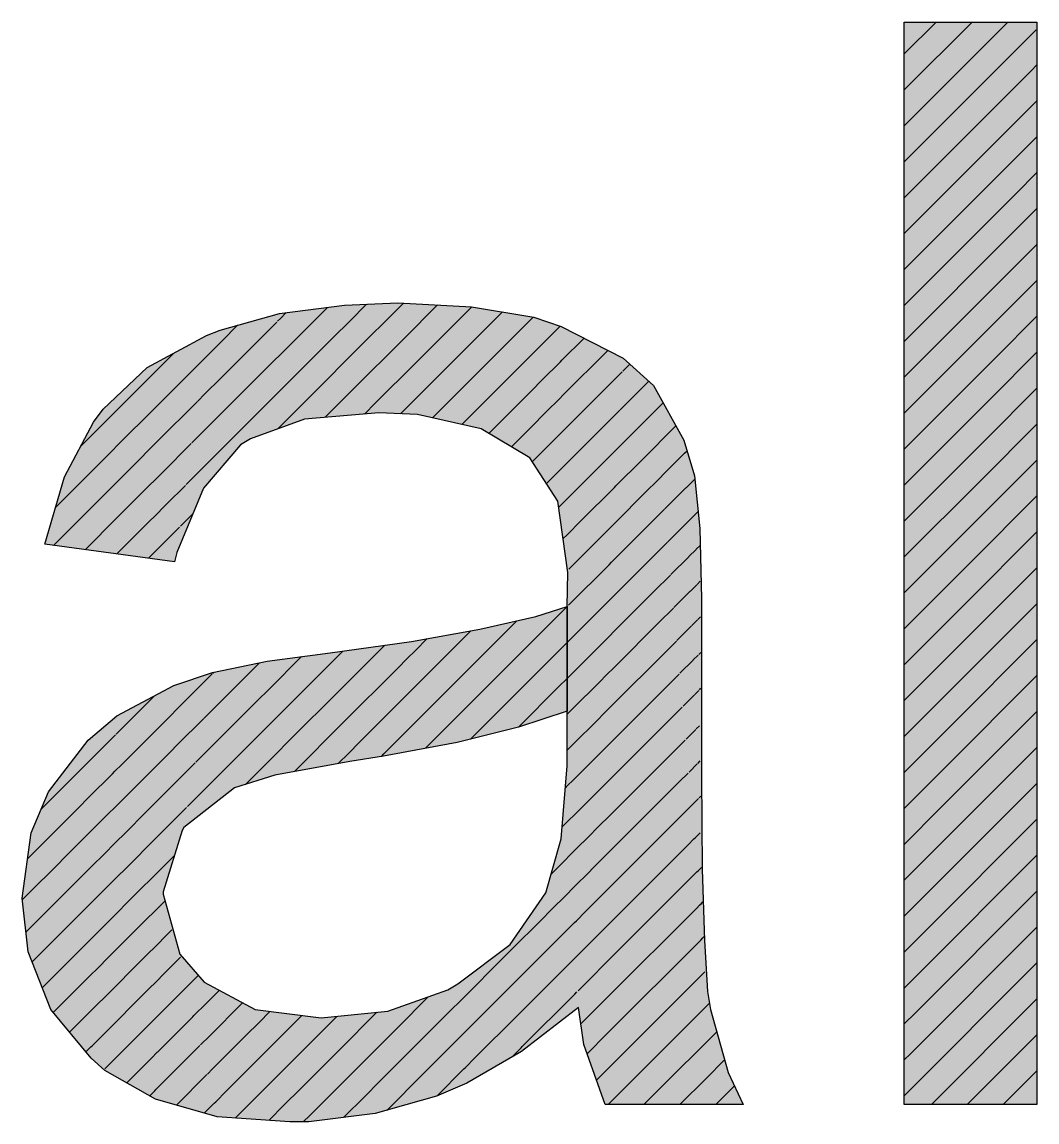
# Model space of a CAD drawing. Extents: x 0 to 13080, y 0 to 6750.
# Drawn here: x 12433.27 to 12448.25, y 1023.24 to 1039.48 of the extents above; entities that cross this region are included whole.
import ezdxf

# ---------------------------------------------------------------- set-up
doc = ezdxf.new("R2010")
doc.units = 0
doc.header["$MEASUREMENT"] = 0
doc.layers.add('MTH-CARIMBO-TXT1', color=1, linetype='CONTINUOUS')

msp = doc.modelspace()

# ---------------------------------------------------------------- linework, layer by layer
at = {"layer": 'MTH-CARIMBO-TXT1', "linetype": 'Continuous'}
for p, q in [((12446.287433, 1037.948273), (12447.820263, 1039.481103)), ((12446.287433, 1038.478603), (12447.289933, 1039.481103)), ((12446.287433, 1039.008933), (12446.759603, 1039.481103)), ((12446.287433, 1037.417943), (12448.234246, 1039.364755)), ((12446.287433, 1036.887613), (12448.160059, 1038.760238)), ((12448.160059, 1038.760238), (12448.248524, 1038.848704)), ((12448.085872, 1038.155722), (12448.248524, 1038.318374)), ((12446.287433, 1036.357283), (12448.085872, 1038.155722)), ((12448.011685, 1037.551205), (12448.248524, 1037.788043)), ((12446.287433, 1035.826953), (12448.011685, 1037.551205)), ((12447.937498, 1036.946688), (12448.248524, 1037.257713)), ((12446.287433, 1035.296622), (12447.937498, 1036.946688)), ((12447.863311, 1036.342171), (12448.248524, 1036.727383)), ((12446.287433, 1034.766292), (12447.863311, 1036.342171)), ((12447.789124, 1035.737654), (12448.248524, 1036.197053)), ((12446.287433, 1034.235962), (12447.789124, 1035.737654)), ((12447.714938, 1035.133137), (12448.248524, 1035.666723)), ((12438.826117, 1035.259928), (12438.896667, 1035.330477)), ((12437.081664, 1035.106465), (12437.166075, 1035.190876)), ((12437.183413, 1034.677884), (12437.774186, 1035.268657)), ((12438.1027, 1035.066841), (12438.350855, 1035.314996)), ((12438.23032, 1034.66413), (12438.794519, 1035.228329)), ((12438.794519, 1035.228329), (12438.826117, 1035.259928)), ((12438.90582, 1034.8093), (12439.401, 1035.304481)), ((12438.985523, 1034.358673), (12439.894144, 1035.267295)), ((12439.939931, 1034.782751), (12440.357769, 1035.200589)), ((12436.218773, 1034.773904), (12436.449165, 1035.004296)), ((12436.299216, 1034.324017), (12437.027746, 1035.052547)), ((12437.03825, 1035.063051), (12437.081664, 1035.106465)), ((12437.859823, 1034.823964), (12438.1027, 1035.066841)), ((12439.979553, 1034.292043), (12440.810759, 1035.123249)), ((12446.287433, 1033.705632), (12447.714938, 1035.133137)), ((12447.640751, 1034.52862), (12448.248524, 1035.136393)), ((12440.879629, 1034.661789), (12441.209486, 1034.991646)), ((12436.06245, 1034.617581), (12436.218773, 1034.773904)), ((12436.879569, 1034.37404), (12437.183413, 1034.677884)), ((12437.285163, 1034.249304), (12437.859823, 1034.823964)), ((12438.684033, 1034.587514), (12438.90582, 1034.8093)), ((12439.363814, 1034.206635), (12439.939931, 1034.782751)), ((12441.23609, 1034.48792), (12441.561694, 1034.813524)), ((12435.137255, 1034.222716), (12435.509125, 1034.594586)), ((12435.940131, 1034.495262), (12435.982632, 1034.537763)), ((12435.982632, 1034.537763), (12436.06245, 1034.617581)), ((12437.570055, 1034.003866), (12438.23032, 1034.66413)), ((12438.357939, 1034.26142), (12438.684033, 1034.587514)), ((12440.357971, 1034.140131), (12440.804321, 1034.586481)), ((12440.804321, 1034.586481), (12440.879629, 1034.661789)), ((12441.250423, 1033.971923), (12441.912396, 1034.633896)), ((12446.287433, 1033.175302), (12447.640751, 1034.52862)), ((12447.566564, 1033.924103), (12448.248524, 1034.606063)), ((12435.202638, 1033.757769), (12435.938226, 1034.493357)), ((12436.806051, 1034.300521), (12436.879569, 1034.37404)), ((12438.573548, 1033.946698), (12438.985523, 1034.358673)), ((12440.941565, 1034.193396), (12441.213129, 1034.464959)), ((12441.213129, 1034.464959), (12441.23609, 1034.48792)), ((12442.136511, 1034.32768), (12442.162791, 1034.353961)), ((12442.162791, 1034.353961), (12442.238203, 1034.429373)), ((12434.533558, 1033.619019), (12435.137255, 1034.222716)), ((12435.971864, 1033.996665), (12436.188719, 1034.21352)), ((12436.188719, 1034.21352), (12436.299216, 1034.324017)), ((12436.379659, 1033.87413), (12436.806051, 1034.300521)), ((12436.720887, 1033.685028), (12437.285163, 1034.249304)), ((12437.741851, 1033.645332), (12438.357939, 1034.26142)), ((12439.065225, 1033.908046), (12439.363814, 1034.206635)), ((12439.325045, 1033.637536), (12439.979553, 1034.292043)), ((12440.789589, 1034.041419), (12440.941565, 1034.193396)), ((12441.264756, 1033.455926), (12442.076703, 1034.267873)), ((12442.076703, 1034.267873), (12442.127455, 1034.318625)), ((12440.019175, 1033.801335), (12440.357971, 1034.140131)), ((12440.156727, 1033.408557), (12440.789589, 1034.041419)), ((12442.225084, 1033.885924), (12442.517324, 1034.178164)), ((12447.492377, 1033.319586), (12448.248524, 1034.075733)), ((12435.268021, 1033.292822), (12435.851219, 1033.87602)), ((12435.856395, 1033.881196), (12435.971864, 1033.996665)), ((12436.314988, 1033.809459), (12436.379659, 1033.87413)), ((12437.386912, 1033.820723), (12437.570055, 1034.003866)), ((12438.485559, 1033.858709), (12438.573548, 1033.946698)), ((12438.854455, 1033.697276), (12439.065225, 1033.908046)), ((12441.003502, 1033.725002), (12441.203743, 1033.925243)), ((12441.203743, 1033.925243), (12441.250423, 1033.971923)), ((12442.123238, 1033.784078), (12442.225084, 1033.885924)), ((12446.287433, 1032.644972), (12447.566564, 1033.924103)), ((12434.702545, 1033.257676), (12435.202638, 1033.757769)), ((12435.961096, 1033.455567), (12436.314988, 1033.809459)), ((12437.043099, 1033.47691), (12437.386912, 1033.820723)), ((12438.319322, 1033.692472), (12438.485559, 1033.858709)), ((12439.757547, 1033.539708), (12440.019175, 1033.801335)), ((12440.774858, 1033.496358), (12441.003502, 1033.725002)), ((12441.891468, 1033.552308), (12442.088147, 1033.748987)), ((12442.097502, 1033.758342), (12442.123238, 1033.784078)), ((12442.287377, 1033.417887), (12442.62152, 1033.75203)), ((12442.622408, 1033.752918), (12442.729887, 1033.860397)), ((12434.381971, 1033.467432), (12434.533558, 1033.619019)), ((12436.460103, 1033.424244), (12436.584355, 1033.548496)), ((12436.584355, 1033.548496), (12436.720887, 1033.685028)), ((12441.27909, 1032.939929), (12441.891468, 1033.552308)), ((12447.41819, 1032.715069), (12448.248524, 1033.545403)), ((12434.128302, 1033.213763), (12434.381971, 1033.467432)), ((12435.772659, 1033.26713), (12435.961096, 1033.455567)), ((12435.950328, 1032.914468), (12436.441257, 1033.405398)), ((12436.441257, 1033.405398), (12436.460103, 1033.424244)), ((12440.489483, 1033.210983), (12440.774858, 1033.496358)), ((12441.065438, 1033.256608), (12441.194357, 1033.385527)), ((12441.194357, 1033.385527), (12441.264756, 1033.455926)), ((12442.109966, 1033.240476), (12442.287377, 1033.417887)), ((12442.666935, 1033.267114), (12442.919291, 1033.51947)), ((12434.576972, 1033.132103), (12434.702545, 1033.257676)), ((12434.871531, 1032.896332), (12435.268021, 1033.292822)), ((12435.333404, 1032.827875), (12435.764212, 1033.258682)), ((12440.800073, 1032.991243), (12441.065438, 1033.256608)), ((12442.065134, 1033.195644), (12442.109966, 1033.240476)), ((12442.34967, 1032.949849), (12442.66485, 1033.26503)), ((12446.287433, 1032.114642), (12447.492377, 1033.319586)), ((12434.073939, 1032.62907), (12434.576972, 1033.132103)), ((12441.706233, 1032.836743), (12442.048839, 1033.179348)), ((12442.048839, 1033.179348), (12442.065134, 1033.195644)), ((12442.711461, 1032.781311), (12443.045457, 1033.115307)), ((12443.045734, 1033.115583), (12443.083296, 1033.153145)), ((12434.771973, 1032.796774), (12434.871531, 1032.896332)), ((12435.688922, 1032.653063), (12435.950328, 1032.914468)), ((12441.18497, 1032.84581), (12441.27909, 1032.939929)), ((12442.096694, 1032.696874), (12442.34967, 1032.949849)), ((12447.344003, 1032.110552), (12448.248524, 1033.015073)), ((12434.373153, 1032.397954), (12434.771973, 1032.796774)), ((12435.040518, 1032.534988), (12435.333404, 1032.827875)), ((12441.00882, 1032.66966), (12441.127375, 1032.788214)), ((12441.127375, 1032.788214), (12441.18497, 1032.84581)), ((12441.293423, 1032.423933), (12441.706233, 1032.836743)), ((12442.411962, 1032.481812), (12442.70818, 1032.778029)), ((12443.067343, 1032.606862), (12443.195379, 1032.734898)), ((12433.761234, 1032.316365), (12434.073939, 1032.62907)), ((12435.398787, 1032.362928), (12435.677204, 1032.641345)), ((12441.520998, 1032.121178), (12442.00953, 1032.60971)), ((12442.00953, 1032.60971), (12442.032767, 1032.632946)), ((12442.032767, 1032.632946), (12442.096694, 1032.696874)), ((12442.755988, 1032.295507), (12443.06633, 1032.60585)), ((12446.287433, 1031.584312), (12447.41819, 1032.715069)), ((12434.672366, 1032.166837), (12434.966974, 1032.461445)), ((12434.966974, 1032.461445), (12435.040518, 1032.534988)), ((12441.189791, 1032.320301), (12441.293423, 1032.423933)), ((12442.083422, 1032.153272), (12442.411962, 1032.481812)), ((12447.269816, 1031.506035), (12448.248524, 1032.484743)), ((12433.729289, 1031.75409), (12434.373153, 1032.397954)), ((12435.209504, 1032.173645), (12435.398787, 1032.362928)), ((12442.474255, 1032.013775), (12442.751509, 1032.291029)), ((12443.207346, 1032.216535), (12443.247572, 1032.256761)), ((12434.196745, 1031.691216), (12434.672366, 1032.166837)), ((12434.97158, 1031.93572), (12435.161976, 1032.126116)), ((12435.161976, 1032.126116), (12435.209504, 1032.173645)), ((12435.605186, 1032.038997), (12435.788269, 1032.22208)), ((12441.307756, 1031.907936), (12441.520998, 1032.121178)), ((12442.000399, 1032.070249), (12442.083422, 1032.153272)), ((12442.800514, 1031.809704), (12443.087203, 1032.096393)), ((12443.088952, 1032.098142), (12443.205423, 1032.214612)), ((12446.287433, 1031.053982), (12447.344003, 1032.110552)), ((12434.664201, 1031.628342), (12434.97158, 1031.93572)), ((12435.46417, 1031.897981), (12435.590197, 1032.024008)), ((12441.335763, 1031.405613), (12441.970222, 1032.040071)), ((12441.970222, 1032.040071), (12442.000399, 1032.070249)), ((12442.07015, 1031.60967), (12442.474255, 1032.013775)), ((12447.19563, 1030.901518), (12448.248524, 1031.954412)), ((12435.270793, 1031.704604), (12435.356977, 1031.790787)), ((12435.356977, 1031.790787), (12435.378491, 1031.812301)), ((12435.378491, 1031.812301), (12435.46417, 1031.897981)), ((12441.254224, 1031.854404), (12441.307756, 1031.907936)), ((12442.536548, 1031.545737), (12442.794839, 1031.804028)), ((12443.21916, 1031.698019), (12443.274509, 1031.753369)), ((12435.131657, 1031.565468), (12435.270793, 1031.704604)), ((12441.968031, 1031.507551), (12442.07015, 1031.60967)), ((12443.110562, 1031.589421), (12443.215467, 1031.694326)), ((12441.334853, 1030.874373), (12441.930913, 1031.470433)), ((12441.930913, 1031.470433), (12441.968031, 1031.507551)), ((12442.056878, 1031.066068), (12442.536548, 1031.545737)), ((12442.845041, 1031.3239), (12443.108076, 1031.586936)), ((12446.287433, 1030.523652), (12447.269816, 1031.506035)), ((12442.598841, 1031.0777), (12442.838168, 1031.317028)), ((12447.121443, 1030.297001), (12448.248524, 1031.424082)), ((12443.132171, 1031.0807), (12443.225511, 1031.17404)), ((12443.230974, 1031.179504), (12443.277743, 1031.226272)), ((12441.891605, 1030.900794), (12441.935664, 1030.944853)), ((12441.935664, 1030.944853), (12442.056878, 1031.066068)), ((12442.043606, 1030.522465), (12442.598841, 1031.0777)), ((12442.889567, 1030.838096), (12443.128949, 1031.077479)), ((12440.930135, 1030.469654), (12441.31321, 1030.852729)), ((12441.347502, 1030.356691), (12441.891605, 1030.900794)), ((12442.661133, 1030.609663), (12442.881498, 1030.830027)), ((12446.287433, 1029.993322), (12447.19563, 1030.901518)), ((12447.047256, 1029.692484), (12448.248524, 1030.893752)), ((12440.143032, 1030.212881), (12440.57246, 1030.642309)), ((12443.15378, 1030.57198), (12443.235555, 1030.653754)), ((12443.242789, 1030.660988), (12443.280977, 1030.699176)), ((12439.239059, 1029.839238), (12439.892755, 1030.492935)), ((12440.793565, 1030.333084), (12440.930135, 1030.469654)), ((12441.903296, 1030.382156), (12442.043606, 1030.522465)), ((12442.030334, 1029.978863), (12442.661133, 1030.609663)), ((12442.934094, 1030.352293), (12443.149823, 1030.568022)), ((12439.074189, 1030.204699), (12439.247759, 1030.378269)), ((12440.293292, 1029.832811), (12440.793565, 1030.333084)), ((12441.06112, 1030.07031), (12441.311865, 1030.321055)), ((12441.319039, 1030.328228), (12441.347502, 1030.356691)), ((12441.36015, 1029.839009), (12441.852297, 1030.331156)), ((12441.852297, 1030.331156), (12441.903296, 1030.382156)), ((12442.723426, 1030.141625), (12442.924828, 1030.343027)), ((12446.287433, 1029.462991), (12447.121443, 1030.297001)), ((12446.973069, 1029.087967), (12448.248524, 1030.363422)), ((12437.840448, 1030.031618), (12438.003971, 1030.195141)), ((12437.922038, 1029.582877), (12438.620768, 1030.281608)), ((12438.952363, 1030.082872), (12439.074189, 1030.204699)), ((12439.91648, 1029.986329), (12440.143032, 1030.212881)), ((12442.017062, 1029.435261), (12442.723426, 1030.141625)), ((12443.17539, 1030.063259), (12443.245599, 1030.133469)), ((12443.254603, 1030.142472), (12443.28421, 1030.17208)), ((12436.166191, 1029.418021), (12436.769472, 1030.021302)), ((12436.912812, 1029.634312), (12437.390955, 1030.112455)), ((12437.681107, 1029.872277), (12437.840448, 1030.031618)), ((12438.812908, 1029.943418), (12438.952363, 1030.082872)), ((12439.403928, 1029.473778), (12439.91648, 1029.986329)), ((12440.694397, 1029.703587), (12441.06112, 1030.07031)), ((12441.870929, 1029.819458), (12442.030334, 1029.978863)), ((12442.97862, 1029.866489), (12443.170696, 1030.058565)), ((12435.528691, 1029.310851), (12436.07459, 1029.856751)), ((12436.081221, 1029.863381), (12436.099581, 1029.881741)), ((12436.945958, 1029.137128), (12437.681107, 1029.872277)), ((12438.003627, 1029.134137), (12438.812908, 1029.943418)), ((12438.780238, 1029.380418), (12439.239059, 1029.839238)), ((12439.782783, 1029.322303), (12440.293292, 1029.832811)), ((12441.316951, 1029.79581), (12441.36015, 1029.839009)), ((12441.812988, 1029.761517), (12441.870929, 1029.819458)), ((12442.785719, 1029.673588), (12442.968157, 1029.856026)), ((12446.898882, 1028.48345), (12448.248524, 1029.833092)), ((12440.443552, 1029.452742), (12440.694397, 1029.703587)), ((12440.59523, 1029.074089), (12441.192105, 1029.670965)), ((12441.192105, 1029.670965), (12441.311865, 1029.790724)), ((12441.372798, 1029.321328), (12441.812988, 1029.761517)), ((12442.00379, 1028.891659), (12442.785719, 1029.673588)), ((12443.266417, 1029.623956), (12443.287444, 1029.644983)), ((12446.287433, 1028.932661), (12447.047256, 1029.692484)), ((12434.720604, 1029.033094), (12435.22274, 1029.53523)), ((12436.733324, 1029.454825), (12436.912812, 1029.634312)), ((12437.241174, 1028.902014), (12437.922038, 1029.582877)), ((12443.023146, 1029.380685), (12443.191569, 1029.549108)), ((12443.196999, 1029.554538), (12443.255644, 1029.613183)), ((12435.953342, 1029.205173), (12436.166191, 1029.418021)), ((12436.251161, 1028.972661), (12436.733324, 1029.454825)), ((12438.255029, 1028.855208), (12438.780238, 1029.380418)), ((12438.608113, 1028.677963), (12439.403928, 1029.473778)), ((12439.568797, 1029.108317), (12439.782783, 1029.322303)), ((12439.886456, 1028.895645), (12440.443552, 1029.452742)), ((12441.314863, 1029.263392), (12441.372798, 1029.321328)), ((12441.838561, 1029.25676), (12442.017062, 1029.435261)), ((12442.848012, 1029.205551), (12443.011487, 1029.369026)), ((12434.831014, 1028.613174), (12435.485458, 1029.267618)), ((12435.485458, 1029.267618), (12435.528691, 1029.310851)), ((12435.55757, 1028.8094), (12435.948321, 1029.200152)), ((12441.385447, 1028.803646), (12441.77368, 1029.191879)), ((12441.77368, 1029.191879), (12441.838561, 1029.25676)), ((12441.990518, 1028.348057), (12442.848012, 1029.205551)), ((12446.824695, 1027.878933), (12448.248524, 1029.302762)), ((12434.657361, 1028.969851), (12434.690376, 1029.002866)), ((12434.690376, 1029.002866), (12434.720604, 1029.033094)), ((12436.54942, 1028.74059), (12436.945958, 1029.137128)), ((12437.286575, 1028.417085), (12438.003627, 1029.134137)), ((12439.220264, 1028.759784), (12439.568797, 1029.108317)), ((12443.067673, 1028.894882), (12443.212442, 1029.039651)), ((12443.218609, 1029.045817), (12443.265688, 1029.092897)), ((12446.287433, 1028.402331), (12446.973069, 1029.087967)), ((12434.243822, 1028.556312), (12434.645406, 1028.957897)), ((12435.831942, 1028.553442), (12436.251161, 1028.972661)), ((12436.979104, 1028.639943), (12437.241174, 1028.902014)), ((12438.085216, 1028.685396), (12438.255029, 1028.855208)), ((12441.806194, 1028.694063), (12442.00379, 1028.891659)), ((12442.910304, 1028.737513), (12443.054817, 1028.882025)), ((12434.941424, 1028.193254), (12435.45668, 1028.70851)), ((12435.45668, 1028.70851), (12435.55757, 1028.8094)), ((12436.336131, 1028.527301), (12436.54942, 1028.74059)), ((12437.934756, 1028.534936), (12438.085216, 1028.685396)), ((12438.570071, 1028.63992), (12438.608113, 1028.677963)), ((12441.312775, 1028.730974), (12441.385447, 1028.803646)), ((12441.734371, 1028.622241), (12441.806194, 1028.694063)), ((12441.977246, 1027.804455), (12442.910304, 1028.737513)), ((12446.750508, 1027.274416), (12448.248524, 1028.772432)), ((12434.188403, 1028.500894), (12434.243822, 1028.556312)), ((12434.638546, 1028.420706), (12434.739021, 1028.521181)), ((12434.739021, 1028.521181), (12434.831014, 1028.613174)), ((12435.586449, 1028.307949), (12435.822052, 1028.543552)), ((12435.710541, 1027.901711), (12436.336131, 1028.527301)), ((12436.564947, 1028.225787), (12436.979104, 1028.639943)), ((12441.398095, 1028.285964), (12441.734371, 1028.622241)), ((12443.112199, 1028.409078), (12443.233315, 1028.530194)), ((12443.240218, 1028.537097), (12443.275732, 1028.572611)), ((12433.659533, 1027.972023), (12434.188403, 1028.500894)), ((12434.248837, 1028.030997), (12434.602166, 1028.384326)), ((12434.602166, 1028.384326), (12434.638546, 1028.420706)), ((12441.773826, 1028.131365), (12441.990518, 1028.348057)), ((12442.972597, 1028.269476), (12443.098146, 1028.395025)), ((12446.287433, 1027.872001), (12446.898882, 1028.48345)), ((12434.787667, 1028.039497), (12434.941424, 1028.193254)), ((12435.427902, 1028.149402), (12435.586449, 1028.307949)), ((12441.28466, 1028.172529), (12441.325345, 1028.213214)), ((12441.325345, 1028.213214), (12441.398095, 1028.285964)), ((12441.963974, 1027.260852), (12442.972597, 1028.269476)), ((12446.676322, 1026.669899), (12448.248524, 1028.242102)), ((12434.103481, 1027.885642), (12434.248837, 1028.030997)), ((12434.619732, 1027.871562), (12434.787667, 1028.039497)), ((12435.051834, 1027.773334), (12435.427902, 1028.149402)), ((12441.410744, 1027.768283), (12441.695063, 1028.052602)), ((12441.695063, 1028.052602), (12441.773826, 1028.131365)), ((12443.156726, 1027.923275), (12443.254188, 1028.020737)), ((12443.261827, 1028.028376), (12443.285776, 1028.052325)), ((12433.548584, 1027.861074), (12433.659533, 1027.972023)), ((12433.665019, 1027.44718), (12434.103481, 1027.885642)), ((12434.558926, 1027.810756), (12434.619732, 1027.871562)), ((12435.615329, 1027.806499), (12435.695783, 1027.886953)), ((12443.03489, 1027.801439), (12443.141476, 1027.908025)), ((12443.141476, 1027.908025), (12443.156726, 1027.923275)), ((12446.287433, 1027.341671), (12446.824695, 1027.878933)), ((12434.253852, 1027.505682), (12434.558926, 1027.810756)), ((12434.836312, 1027.557812), (12435.051834, 1027.773334)), ((12435.399125, 1027.590295), (12435.615329, 1027.806499)), ((12441.236448, 1027.593987), (12441.349234, 1027.706773)), ((12441.349234, 1027.706773), (12441.410744, 1027.768283)), ((12441.741458, 1027.568667), (12441.977246, 1027.804455)), ((12441.950701, 1026.71725), (12443.03489, 1027.801439)), ((12446.602135, 1026.065383), (12448.248524, 1027.711772)), ((12434.600917, 1027.322418), (12434.836312, 1027.557812)), ((12435.162244, 1027.353414), (12435.399125, 1027.590295)), ((12441.655755, 1027.482964), (12441.741458, 1027.568667)), ((12433.433434, 1027.215594), (12433.665019, 1027.44718)), ((12434.018559, 1027.270389), (12434.253852, 1027.505682)), ((12441.423392, 1027.250601), (12441.655755, 1027.482964)), ((12443.097183, 1027.333401), (12443.184805, 1027.421024)), ((12443.184805, 1027.421024), (12443.201252, 1027.437471)), ((12443.201252, 1027.437471), (12443.275061, 1027.511279)), ((12433.391626, 1027.173786), (12433.433434, 1027.215594)), ((12433.670505, 1026.922336), (12434.018559, 1027.270389)), ((12434.258867, 1026.980367), (12434.515685, 1027.237185)), ((12434.515685, 1027.237185), (12434.600917, 1027.322418)), ((12434.884957, 1027.076127), (12435.162244, 1027.353414)), ((12441.373123, 1027.200332), (12441.423392, 1027.250601)), ((12441.709091, 1027.00597), (12441.963974, 1027.260852)), ((12441.937429, 1026.173648), (12443.097183, 1027.333401)), ((12446.287433, 1026.811341), (12446.750508, 1027.274416)), ((12433.346682, 1027.128842), (12433.391626, 1027.173786)), ((12434.582103, 1026.773273), (12434.884957, 1027.076127)), ((12435.370347, 1027.031187), (12435.516323, 1027.177162)), ((12441.075638, 1026.902847), (12441.257304, 1027.084513)), ((12441.257304, 1027.084513), (12441.373123, 1027.200332)), ((12446.527948, 1025.460866), (12448.248524, 1027.181442)), ((12433.486672, 1026.738502), (12433.670505, 1026.922336)), ((12433.933637, 1026.655137), (12434.258867, 1026.980367)), ((12434.933603, 1026.594443), (12435.272654, 1026.933494)), ((12435.272654, 1026.933494), (12435.370347, 1027.031187)), ((12441.43604, 1026.732919), (12441.616446, 1026.913325)), ((12441.616446, 1026.913325), (12441.709091, 1027.00597)), ((12443.159475, 1026.865364), (12443.228135, 1026.934024)), ((12443.228135, 1026.934024), (12443.245779, 1026.951667)), ((12443.245779, 1026.951667), (12443.295934, 1027.001822)), ((12433.377761, 1026.629591), (12433.486672, 1026.738502)), ((12434.472445, 1026.663615), (12434.582103, 1026.773273)), ((12441.397012, 1026.69389), (12441.43604, 1026.732919)), ((12441.924157, 1025.630046), (12443.159475, 1026.865364)), ((12433.268978, 1026.520808), (12433.377761, 1026.629591)), ((12433.675992, 1026.397492), (12433.933637, 1026.655137)), ((12434.263881, 1026.455051), (12434.472445, 1026.663615)), ((12434.563289, 1026.224129), (12434.933603, 1026.594443)), ((12441.071808, 1026.368686), (12441.30709, 1026.603969)), ((12441.30709, 1026.603969), (12441.397012, 1026.69389)), ((12441.676723, 1026.443272), (12441.950701, 1026.71725)), ((12446.287433, 1026.281011), (12446.676322, 1026.669899)), ((12446.453761, 1024.856349), (12448.248524, 1026.651112)), ((12433.539909, 1026.261409), (12433.675992, 1026.397492)), ((12433.848715, 1026.039885), (12434.263881, 1026.455051)), ((12434.982248, 1026.112758), (12435.344137, 1026.474647)), ((12435.345361, 1026.475871), (12435.37443, 1026.504939)), ((12441.577138, 1026.343687), (12441.676723, 1026.443272)), ((12441.910885, 1025.086444), (12443.221768, 1026.397327)), ((12443.221768, 1026.397327), (12443.271465, 1026.447023)), ((12443.271465, 1026.447023), (12443.290305, 1026.465864)), ((12443.290305, 1026.465864), (12443.316807, 1026.492365)), ((12433.363896, 1026.085396), (12433.539909, 1026.261409)), ((12440.480749, 1025.777628), (12440.937963, 1026.234841)), ((12440.937963, 1026.234841), (12441.071808, 1026.368686)), ((12441.448689, 1026.215238), (12441.577138, 1026.343687)), ((12433.322682, 1026.044182), (12433.363896, 1026.085396)), ((12434.268896, 1025.929736), (12434.429205, 1026.090045)), ((12434.429205, 1026.090045), (12434.563289, 1026.224129)), ((12434.544474, 1025.674984), (12434.982248, 1026.112758)), ((12435.324964, 1025.925143), (12435.477873, 1026.078053)), ((12441.189355, 1025.955904), (12441.356876, 1026.123425)), ((12441.356876, 1026.123425), (12441.4209, 1026.187449)), ((12441.4209, 1026.187449), (12441.448689, 1026.215238)), ((12441.644356, 1025.880574), (12441.937429, 1026.173648)), ((12446.379574, 1024.251832), (12448.248524, 1026.120782)), ((12433.681478, 1025.872648), (12433.848715, 1026.039885)), ((12433.763793, 1025.424633), (12434.268896, 1025.929736)), ((12435.030893, 1025.631073), (12435.323973, 1025.924152)), ((12440.842084, 1025.608632), (12441.189355, 1025.955904)), ((12441.897613, 1024.542842), (12443.284061, 1025.929289)), ((12443.284061, 1025.929289), (12443.314794, 1025.960023)), ((12443.314794, 1025.960023), (12443.334832, 1025.98006)), ((12446.287433, 1025.750681), (12446.602135, 1026.065383)), ((12433.413984, 1025.605154), (12433.593147, 1025.784317)), ((12433.593147, 1025.784317), (12433.681478, 1025.872648)), ((12440.427402, 1025.724281), (12440.480749, 1025.777628)), ((12441.461337, 1025.697556), (12441.537829, 1025.774048)), ((12441.537829, 1025.774048), (12441.644356, 1025.880574)), ((12434.385964, 1025.516474), (12434.544474, 1025.674984)), ((12434.52566, 1025.12584), (12435.030893, 1025.631073)), ((12435.304566, 1025.374416), (12435.581317, 1025.651166)), ((12435.581317, 1025.651166), (12435.606619, 1025.676468)), ((12439.722315, 1025.019194), (12440.427402, 1025.724281)), ((12440.531742, 1025.298291), (12440.842084, 1025.608632)), ((12441.306902, 1025.543121), (12441.406662, 1025.642881)), ((12441.406662, 1025.642881), (12441.444789, 1025.681008)), ((12441.444789, 1025.681008), (12441.461337, 1025.697556)), ((12441.611988, 1025.317877), (12441.924157, 1025.630046)), ((12446.305387, 1023.647315), (12448.248524, 1025.590451)), ((12433.686964, 1025.347804), (12433.763793, 1025.424633)), ((12434.273911, 1025.404421), (12434.385964, 1025.516474)), ((12440.746205, 1024.982423), (12441.306902, 1025.543121)), ((12441.884341, 1023.999239), (12443.346354, 1025.461252)), ((12446.287433, 1025.220351), (12446.527948, 1025.460866)), ((12433.564077, 1025.224917), (12433.646385, 1025.307225)), ((12433.646385, 1025.307225), (12433.686964, 1025.347804)), ((12433.72771, 1024.85822), (12434.273911, 1025.404421)), ((12435.079539, 1025.149388), (12435.303808, 1025.373658)), ((12435.705425, 1025.244945), (12435.867361, 1025.40688)), ((12440.187491, 1024.95404), (12440.531742, 1025.298291)), ((12441.498521, 1025.20441), (12441.611988, 1025.317877)), ((12434.342724, 1024.942904), (12434.52566, 1025.12584)), ((12434.506846, 1024.576695), (12435.079539, 1025.149388)), ((12435.284169, 1024.823689), (12435.68476, 1025.22428)), ((12435.68476, 1025.22428), (12435.705425, 1025.244945)), ((12435.985144, 1024.994334), (12436.176933, 1025.186123)), ((12440.650326, 1024.356214), (12441.42445, 1025.130338)), ((12441.42445, 1025.130338), (12441.456448, 1025.162337)), ((12441.473986, 1025.179874), (12441.498521, 1025.20441)), ((12434.278926, 1024.879106), (12434.342724, 1024.942904)), ((12435.804232, 1024.813422), (12435.985144, 1024.994334)), ((12436.031616, 1024.510476), (12436.521905, 1025.000765)), ((12438.807186, 1024.634395), (12439.263532, 1025.090741)), ((12439.610559, 1024.907438), (12439.722315, 1025.019194)), ((12439.766818, 1024.533367), (12440.187491, 1024.95404)), ((12440.582735, 1024.818954), (12440.746205, 1024.982423)), ((12441.579621, 1024.755179), (12441.910885, 1025.086444)), ((12442.3117, 1023.896268), (12443.413755, 1024.998323)), ((12446.689416, 1023.501014), (12448.248524, 1025.060121)), ((12433.967945, 1024.568125), (12434.278926, 1024.879106)), ((12435.128184, 1024.667704), (12435.283643, 1024.823163)), ((12435.263772, 1024.272961), (12435.788204, 1024.797393)), ((12435.788204, 1024.797393), (12435.804232, 1024.813422)), ((12436.764708, 1024.713237), (12436.925521, 1024.87405)), ((12436.890457, 1024.308656), (12437.396324, 1024.814524)), ((12437.75659, 1024.644459), (12437.914535, 1024.802404)), ((12437.947724, 1024.305263), (12438.505282, 1024.862821)), ((12439.000033, 1024.296912), (12439.511232, 1024.808111)), ((12439.511232, 1024.808111), (12439.610559, 1024.907438)), ((12439.94758, 1024.183799), (12440.582735, 1024.818954)), ((12446.287433, 1024.690021), (12446.453761, 1024.856349)), ((12434.488031, 1024.027551), (12435.128184, 1024.667704)), ((12436.570301, 1024.51883), (12436.764708, 1024.713237)), ((12437.653328, 1024.541197), (12437.75659, 1024.644459)), ((12438.611731, 1024.43894), (12438.807186, 1024.634395)), ((12441.514946, 1024.690504), (12441.579621, 1024.755179)), ((12434.299484, 1024.369333), (12434.506846, 1024.576695)), ((12435.903039, 1024.381898), (12436.031616, 1024.510476)), ((12436.078089, 1024.026618), (12436.570301, 1024.51883)), ((12437.016205, 1023.904074), (12437.591525, 1024.479394)), ((12437.591525, 1024.479394), (12437.653328, 1024.541197)), ((12439.447592, 1024.214141), (12439.700142, 1024.466691)), ((12439.700142, 1024.466691), (12439.766818, 1024.533367)), ((12441.606205, 1024.251434), (12441.897613, 1024.542842)), ((12442.647885, 1023.702123), (12443.520479, 1024.574717)), ((12447.219746, 1023.501014), (12448.248524, 1024.529791)), ((12434.20818, 1024.27803), (12434.283941, 1024.353791)), ((12434.283941, 1024.353791), (12434.299484, 1024.369333)), ((12435.243374, 1023.722234), (12435.891647, 1024.370506)), ((12436.27891, 1023.69711), (12436.890457, 1024.308656)), ((12437.583202, 1023.940741), (12437.947724, 1024.305263)), ((12438.138858, 1023.966067), (12438.611731, 1024.43894)), ((12438.535328, 1023.832206), (12439.000033, 1024.296912)), ((12440.49566, 1024.201548), (12440.633729, 1024.339617)), ((12440.633729, 1024.339617), (12440.650326, 1024.356214)), ((12434.811955, 1023.821144), (12435.17683, 1024.186019)), ((12435.17683, 1024.186019), (12435.263479, 1024.272668)), ((12439.19288, 1023.959429), (12439.447592, 1024.214141)), ((12439.811321, 1024.04754), (12439.94758, 1024.183799)), ((12443.363831, 1023.887739), (12443.63555, 1024.159459)), ((12446.287433, 1024.159691), (12446.379574, 1024.251832)), ((12436.001846, 1023.950375), (12436.078089, 1024.026618)), ((12437.513076, 1023.340285), (12438.138858, 1023.966067)), ((12438.648886, 1023.415434), (12439.19288, 1023.959429)), ((12439.390777, 1023.626995), (12439.789725, 1024.025943)), ((12439.789725, 1024.025943), (12439.811321, 1024.04754)), ((12441.744983, 1023.859882), (12441.884341, 1023.999239)), ((12447.750076, 1023.501014), (12448.248524, 1023.999461)), ((12435.54405, 1023.492579), (12435.995091, 1023.94362)), ((12436.414268, 1023.302137), (12437.016205, 1023.904074)), ((12437.365029, 1023.722568), (12437.583202, 1023.940741)), ((12438.329993, 1023.626871), (12438.535328, 1023.832206)), ((12441.931939, 1023.516508), (12442.3117, 1023.896268)), ((12442.977106, 1023.501014), (12443.363831, 1023.887739)), ((12435.150356, 1023.629215), (12435.225475, 1023.704334)), ((12435.225475, 1023.704334), (12435.243314, 1023.722173)), ((12436.124561, 1023.54276), (12436.27891, 1023.69711)), ((12437.141953, 1023.499492), (12437.365029, 1023.722568)), ((12442.446775, 1023.501014), (12442.647885, 1023.702123)), ((12443.507436, 1023.501014), (12443.7813, 1023.774878)), ((12446.287433, 1023.629361), (12446.305387, 1023.647315)), ((12435.957095, 1023.375294), (12436.098534, 1023.516733)), ((12436.100652, 1023.518852), (12436.124561, 1023.54276)), ((12436.908557, 1023.266096), (12437.141953, 1023.499492)), ((12438.010748, 1023.307627), (12438.329993, 1023.626871)), ((12441.916445, 1023.501014), (12441.931939, 1023.516508)), ((12437.416061, 1023.24327), (12437.513076, 1023.340285))]:
    msp.add_line(p, q, dxfattribs=at)
for points in [[(12446.287433, 1023.501014), (12446.287433, 1039.481103), (12448.248524, 1039.481103), (12448.248524, 1023.501014), (12446.287433, 1023.501014)], [(12440.594666, 1029.070512), (12439.686961, 1028.846387), (12438.599957, 1028.644675), (12438.106882, 1028.566231), (12436.997465, 1028.364519), (12436.403535, 1028.174013), (12435.652717, 1027.591289), (12435.630305, 1027.546464), (12435.350149, 1026.638759), (12435.350149, 1026.60514), (12435.596686, 1025.719848), (12435.955285, 1025.305217), (12436.706103, 1024.901793), (12437.681045, 1024.778524), (12438.667194, 1024.87938), (12439.552486, 1025.193155), (12439.698167, 1025.282805), (12440.471398, 1025.865529), (12440.998091, 1026.627553), (12441.222215, 1027.423195), (12441.311865, 1028.498994), (12441.311865, 1028.588644), (12441.311865, 1029.305843), (12441.311865, 1030.852303), (12441.323071, 1031.356584), (12441.17739, 1032.40997), (12440.76276, 1033.048725), (12440.045561, 1033.474562), (12439.104237, 1033.68748), (12438.532719, 1033.709893), (12437.434508, 1033.620243), (12436.638866, 1033.328881), (12436.493185, 1033.239231), (12435.944079, 1032.600476), (12435.551861, 1031.647946), (12435.518242, 1031.513471), (12433.601976, 1031.771214), (12433.893338, 1032.768569), (12434.319175, 1033.575418), (12434.464856, 1033.765924), (12435.114818, 1034.382267), (12435.988904, 1034.852929), (12436.190616, 1034.931372), (12437.064703, 1035.177909), (12438.028439, 1035.301178), (12438.812875, 1035.334797), (12439.89988, 1035.278765), (12440.818791, 1035.121878), (12441.222215, 1034.987403), (12442.141126, 1034.516742), (12442.589376, 1034.113317), (12443.037625, 1033.306468), (12443.194512, 1032.779775), (12443.272956, 1032.006545), (12443.295369, 1030.964365), (12443.295369, 1028.353313), (12443.306575, 1026.974946), (12443.340193, 1025.92156), (12443.385018, 1025.170742), (12443.429843, 1024.901793), (12443.687587, 1023.971675), (12443.911711, 1023.501014), (12441.872177, 1023.501014), (12441.558402, 1024.386306), (12441.479959, 1024.935412), (12440.639491, 1024.28545), (12439.832642, 1023.814788), (12439.384393, 1023.624282), (12438.476688, 1023.366539), (12437.501746, 1023.24327), (12437.22159, 1023.24327), (12436.145791, 1023.321714), (12435.238086, 1023.579457), (12434.487269, 1024.005294), (12434.285557, 1024.184594), (12433.691626, 1024.901793), (12433.355439, 1025.753467), (12433.265789, 1026.549109), (12433.400264, 1027.512845), (12433.658007, 1028.117982), (12434.240732, 1028.880006), (12434.666568, 1029.238605), (12435.507036, 1029.686855), (12436.078554, 1029.877361), (12436.885403, 1030.045454), (12437.81552, 1030.168723), (12439.014587, 1030.336816), (12440.023148, 1030.516116), (12440.85241, 1030.706622), (12441.311865, 1030.852303), (12441.311865, 1029.305843), (12440.594666, 1029.070512)]]:
    msp.add_lwpolyline(points, dxfattribs=at)
for points in [[(12446.287433, 1023.501014), (12446.287433, 1039.481103), (12448.248524, 1039.481103)], [(12446.287433, 1023.501014), (12448.248524, 1039.481103), (12448.248524, 1023.501014)], [(12438.812875, 1035.334797), (12438.532719, 1033.709893), (12438.028439, 1035.301178)], [(12438.812875, 1035.334797), (12439.104237, 1033.68748), (12438.532719, 1033.709893)], [(12439.89988, 1035.278765), (12439.104237, 1033.68748), (12438.812875, 1035.334797)], [(12436.493185, 1033.239231), (12436.190616, 1034.931372), (12437.064703, 1035.177909)], [(12436.493185, 1033.239231), (12437.064703, 1035.177909), (12436.638866, 1033.328881)], [(12437.064703, 1035.177909), (12437.434508, 1033.620243), (12436.638866, 1033.328881)], [(12438.028439, 1035.301178), (12437.434508, 1033.620243), (12437.064703, 1035.177909)], [(12438.028439, 1035.301178), (12438.532719, 1033.709893), (12437.434508, 1033.620243)], [(12439.89988, 1035.278765), (12440.045561, 1033.474562), (12439.104237, 1033.68748)], [(12440.045561, 1033.474562), (12439.89988, 1035.278765), (12440.818791, 1035.121878)], [(12440.76276, 1033.048725), (12440.045561, 1033.474562), (12440.818791, 1035.121878)], [(12441.17739, 1032.40997), (12440.76276, 1033.048725), (12440.818791, 1035.121878)], [(12441.222215, 1034.987403), (12441.17739, 1032.40997), (12440.818791, 1035.121878)], [(12435.114818, 1034.382267), (12435.988904, 1034.852929), (12435.518242, 1031.513471)], [(12435.518242, 1031.513471), (12435.988904, 1034.852929), (12435.551861, 1031.647946)], [(12435.988904, 1034.852929), (12435.944079, 1032.600476), (12435.551861, 1031.647946)], [(12436.493185, 1033.239231), (12435.944079, 1032.600476), (12435.988904, 1034.852929)], [(12436.493185, 1033.239231), (12435.988904, 1034.852929), (12436.190616, 1034.931372)], [(12441.323071, 1031.356584), (12441.17739, 1032.40997), (12441.222215, 1034.987403)], [(12441.323071, 1031.356584), (12441.222215, 1034.987403), (12442.141126, 1034.516742)], [(12441.323071, 1031.356584), (12442.141126, 1034.516742), (12441.479959, 1024.935412)], [(12441.479959, 1024.935412), (12442.141126, 1034.516742), (12441.558402, 1024.386306)], [(12442.141126, 1034.516742), (12441.872177, 1023.501014), (12441.558402, 1024.386306)], [(12441.872177, 1023.501014), (12442.141126, 1034.516742), (12443.385018, 1025.170742)], [(12442.141126, 1034.516742), (12442.589376, 1034.113317), (12443.385018, 1025.170742)], [(12434.464856, 1033.765924), (12435.114818, 1034.382267), (12435.518242, 1031.513471)], [(12443.385018, 1025.170742), (12442.589376, 1034.113317), (12443.340193, 1025.92156)], [(12442.589376, 1034.113317), (12443.037625, 1033.306468), (12443.340193, 1025.92156)], [(12435.518242, 1031.513471), (12434.319175, 1033.575418), (12434.464856, 1033.765924)], [(12435.518242, 1031.513471), (12433.893338, 1032.768569), (12434.319175, 1033.575418)], [(12443.340193, 1025.92156), (12443.037625, 1033.306468), (12443.306575, 1026.974946)], [(12443.037625, 1033.306468), (12443.194512, 1032.779775), (12443.306575, 1026.974946)], [(12435.518242, 1031.513471), (12433.601976, 1031.771214), (12433.893338, 1032.768569)], [(12443.306575, 1026.974946), (12443.194512, 1032.779775), (12443.295369, 1028.353313)], [(12443.194512, 1032.779775), (12443.272956, 1032.006545), (12443.295369, 1028.353313)], [(12443.295369, 1028.353313), (12443.272956, 1032.006545), (12443.295369, 1030.964365)], [(12441.323071, 1031.356584), (12441.479959, 1024.935412), (12441.311865, 1028.498994)], [(12441.323071, 1031.356584), (12441.311865, 1028.498994), (12441.311865, 1028.588644)], [(12441.323071, 1031.356584), (12441.311865, 1028.588644), (12441.311865, 1029.305843)], [(12441.323071, 1031.356584), (12441.311865, 1029.305843), (12441.311865, 1030.852303)], [(12441.311865, 1030.852303), (12441.311865, 1029.305843), (12440.85241, 1030.706622)], [(12440.85241, 1030.706622), (12440.594666, 1029.070512), (12440.023148, 1030.516116)], [(12441.311865, 1029.305843), (12440.594666, 1029.070512), (12440.85241, 1030.706622)], [(12440.023148, 1030.516116), (12439.686961, 1028.846387), (12439.014587, 1030.336816)], [(12440.594666, 1029.070512), (12439.686961, 1028.846387), (12440.023148, 1030.516116)], [(12438.106882, 1028.566231), (12437.81552, 1030.168723), (12439.014587, 1030.336816)], [(12439.014587, 1030.336816), (12438.599957, 1028.644675), (12438.106882, 1028.566231)], [(12439.686961, 1028.846387), (12438.599957, 1028.644675), (12439.014587, 1030.336816)], [(12436.997465, 1028.364519), (12436.885403, 1030.045454), (12437.81552, 1030.168723)], [(12436.997465, 1028.364519), (12437.81552, 1030.168723), (12438.106882, 1028.566231)], [(12436.403535, 1028.174013), (12436.078554, 1029.877361), (12436.885403, 1030.045454)], [(12436.403535, 1028.174013), (12436.885403, 1030.045454), (12436.997465, 1028.364519)], [(12435.630305, 1027.546464), (12435.507036, 1029.686855), (12436.078554, 1029.877361)], [(12435.652717, 1027.591289), (12435.630305, 1027.546464), (12436.078554, 1029.877361)], [(12435.652717, 1027.591289), (12436.078554, 1029.877361), (12436.403535, 1028.174013)], [(12434.666568, 1029.238605), (12435.507036, 1029.686855), (12435.350149, 1026.638759)], [(12435.630305, 1027.546464), (12435.350149, 1026.638759), (12435.507036, 1029.686855)], [(12434.240732, 1028.880006), (12434.666568, 1029.238605), (12434.285557, 1024.184594)], [(12434.285557, 1024.184594), (12434.666568, 1029.238605), (12434.487269, 1024.005294)], [(12434.666568, 1029.238605), (12435.238086, 1023.579457), (12434.487269, 1024.005294)], [(12434.666568, 1029.238605), (12435.350149, 1026.638759), (12435.238086, 1023.579457)], [(12433.658007, 1028.117982), (12434.240732, 1028.880006), (12433.691626, 1024.901793)], [(12433.691626, 1024.901793), (12434.240732, 1028.880006), (12434.285557, 1024.184594)], [(12441.479959, 1024.935412), (12441.222215, 1027.423195), (12441.311865, 1028.498994)], [(12433.400264, 1027.512845), (12433.658007, 1028.117982), (12433.691626, 1024.901793)], [(12433.355439, 1025.753467), (12433.265789, 1026.549109), (12433.400264, 1027.512845)], [(12433.355439, 1025.753467), (12433.400264, 1027.512845), (12433.691626, 1024.901793)], [(12440.998091, 1026.627553), (12441.222215, 1027.423195), (12441.479959, 1024.935412)], [(12435.238086, 1023.579457), (12435.350149, 1026.638759), (12435.350149, 1026.60514)], [(12435.238086, 1023.579457), (12435.350149, 1026.60514), (12436.145791, 1023.321714)], [(12436.145791, 1023.321714), (12435.350149, 1026.60514), (12435.596686, 1025.719848)], [(12440.471398, 1025.865529), (12440.998091, 1026.627553), (12440.639491, 1024.28545)], [(12440.639491, 1024.28545), (12440.998091, 1026.627553), (12441.479959, 1024.935412)], [(12439.698167, 1025.282805), (12440.471398, 1025.865529), (12439.832642, 1023.814788)], [(12439.832642, 1023.814788), (12440.471398, 1025.865529), (12440.639491, 1024.28545)], [(12435.596686, 1025.719848), (12435.955285, 1025.305217), (12436.145791, 1023.321714)], [(12435.955285, 1025.305217), (12436.706103, 1024.901793), (12436.145791, 1023.321714)], [(12439.552486, 1025.193155), (12439.698167, 1025.282805), (12439.832642, 1023.814788)], [(12439.552486, 1025.193155), (12439.384393, 1023.624282), (12438.667194, 1024.87938)], [(12439.552486, 1025.193155), (12439.832642, 1023.814788), (12439.384393, 1023.624282)], [(12443.385018, 1025.170742), (12443.429843, 1024.901793), (12441.872177, 1023.501014)], [(12436.145791, 1023.321714), (12436.706103, 1024.901793), (12437.22159, 1023.24327)], [(12436.706103, 1024.901793), (12437.681045, 1024.778524), (12437.22159, 1023.24327)], [(12437.22159, 1023.24327), (12437.681045, 1024.778524), (12437.501746, 1023.24327)], [(12437.681045, 1024.778524), (12438.476688, 1023.366539), (12437.501746, 1023.24327)], [(12438.667194, 1024.87938), (12438.476688, 1023.366539), (12437.681045, 1024.778524)], [(12438.667194, 1024.87938), (12439.384393, 1023.624282), (12438.476688, 1023.366539)], [(12443.429843, 1024.901793), (12443.687587, 1023.971675), (12441.872177, 1023.501014)], [(12443.687587, 1023.971675), (12443.911711, 1023.501014), (12441.872177, 1023.501014)], [(12446.287433, 1023.501014), (12448.248524, 1023.501014), (12446.287433, 1023.501014)]]:
    msp.add_solid(points, dxfattribs=at)

doc.saveas('drawing.dxf')
